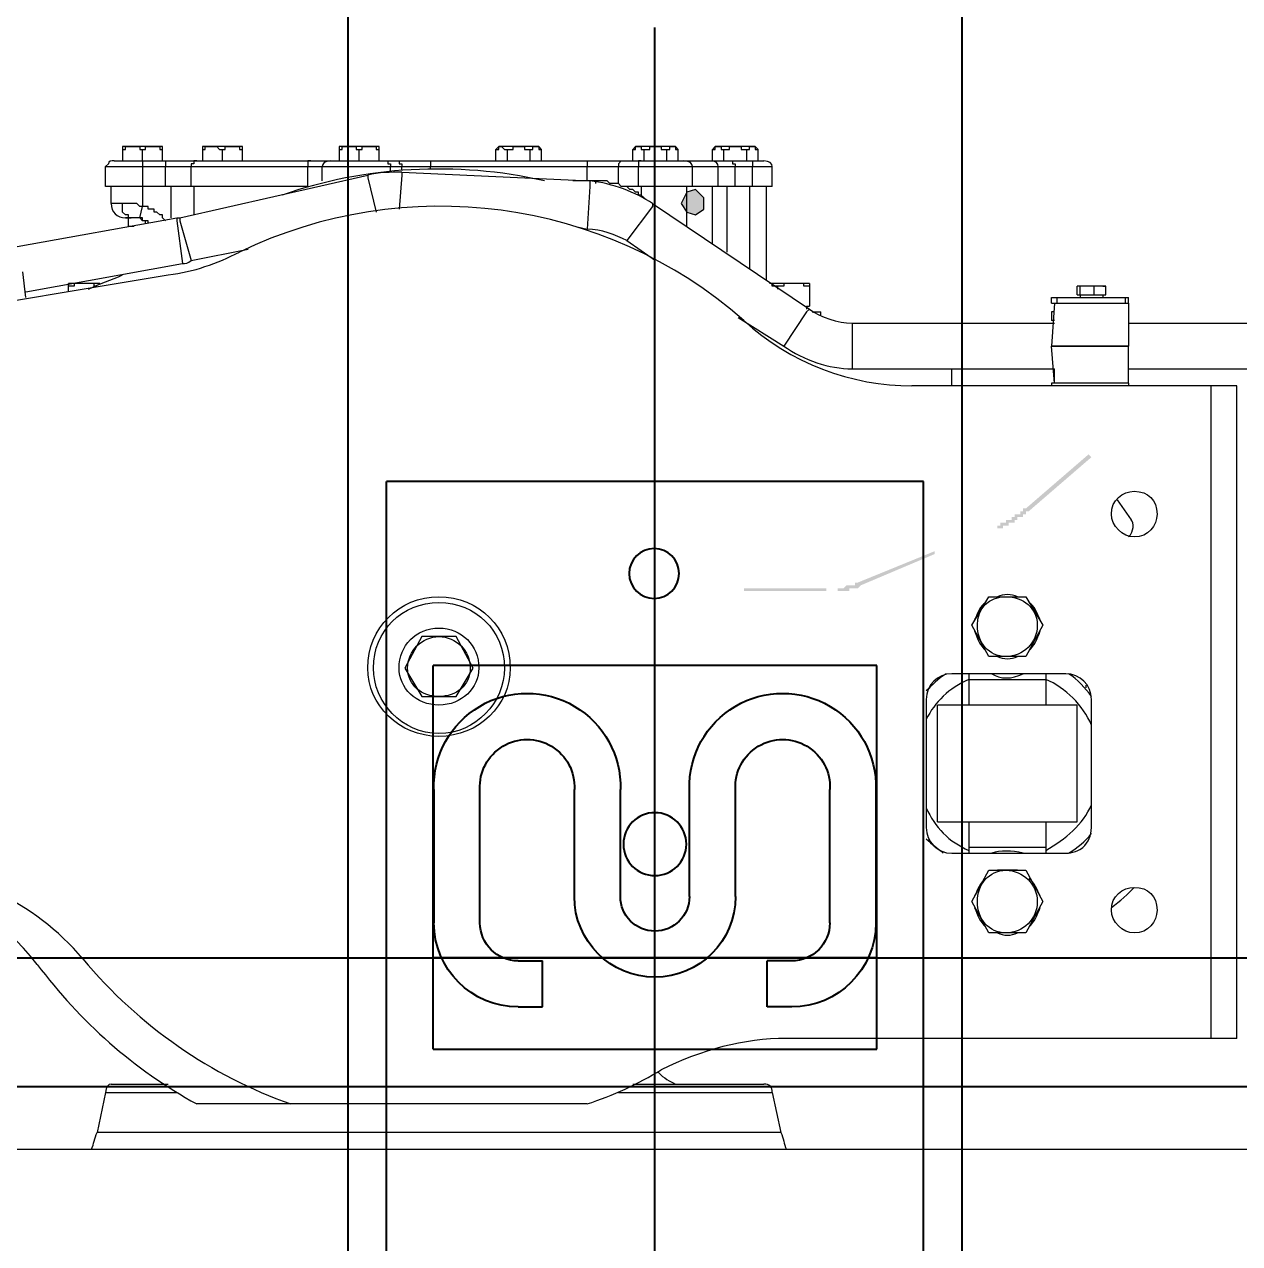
# Model space of a CAD drawing. Header units: millimetres. Extents: x 25083 to 52777, y 24772 to 45779.
# Drawn here: x 39276.5 to 39434.8, y 33965.5 to 34124.4 of the extents above; entities that cross this region are included whole.
import ezdxf

# ---------------------------------------------------------------- set-up
doc = ezdxf.new("R2010")
doc.units = ezdxf.units.MM
doc.styles.get("Standard").update_dxf_attribs({"font": ''})
doc.styles.get('Standard').set_extended_font_data('SimSun')
doc.dimstyles.new('ISO-25', dxfattribs={"dimtxt": 2.5, "dimasz": 2.5, "dimexe": 1.25, "dimexo": 0.625, "dimtad": 1, "dimtxsty": 'Standard', "dimcen": 2.5, "dimadec": 0, "dimazin": 0, "dimtfac": 1, "dimtmove": 0, "dimatfit": 3, "dimfxl": 1, "dimarcsym": 0})

# ---------------------------------------------------------------- blocks, each defined once
blk = doc.blocks.new('A$C6E4F4F8B')
for p, q in [((0, 70), (197.2, 70)), ((0, 70), (0, 0)), ((197.2, 70), (197.2, 0)), ((40.15, 63.8), (57.53, 63.8)), ((62.1, 63.92), (62.1, 6.08)), ((135.1, 63.92), (135.1, 6.08)), ((157.05, 63.8), (139.67, 63.8)), ((57.53, 57.8), (40.15, 57.8)), ((139.67, 57.8), (157.05, 57.8)), ((62.5, 52.83), (62.5, 49.63)), ((68.5, 52.83), (68.5, 49.63)), ((128.7, 52.83), (128.7, 49.63)), ((134.7, 52.83), (134.7, 49.63)), ((68.5, 49.63), (62.5, 49.63)), ((128.7, 49.63), (134.7, 49.63)), ((54.12, 45.5), (40.15, 45.5)), ((143.08, 45.5), (157.05, 45.5)), ((54.12, 39.5), (40.15, 39.5)), ((143.08, 39.5), (157.05, 39.5)), ((54.12, 30.5), (40.15, 30.5)), ((143.08, 30.5), (157.05, 30.5)), ((54.12, 24.5), (40.15, 24.5)), ((143.08, 24.5), (157.05, 24.5)), ((62.5, 17.17), (62.5, 20.37)), ((68.5, 20.37), (62.5, 20.37)), ((68.5, 17.17), (68.5, 20.37)), ((128.7, 17.17), (128.7, 20.37)), ((128.7, 20.37), (134.7, 20.37)), ((134.7, 17.17), (134.7, 20.37)), ((57.53, 12.2), (40.15, 12.2)), ((139.67, 12.2), (157.05, 12.2)), ((40.15, 6.2), (57.53, 6.2)), ((157.05, 6.2), (139.67, 6.2)), ((0, 0), (197.2, 0))]:
    blk.add_line(p, q)
at = {"color": 1}
for p, q in [((64, 63.92), (24, 63.92)), ((24, 63.92), (24, 6.08)), ((74, 63.92), (24, 63.92)), ((24, 63.92), (24, 6.08)), ((123.2, 63.92), (173.2, 63.92)), ((133.2, 63.92), (173.2, 63.92)), ((173.2, 63.92), (173.2, 6.08)), ((173.2, 63.92), (173.2, 6.08)), ((64, 6.08), (24, 6.08)), ((74, 6.08), (24, 6.08)), ((123.2, 6.08), (173.2, 6.08)), ((133.2, 6.08), (173.2, 6.08))]:
    blk.add_line(p, q, dxfattribs=at)
at = {"color": 6, "ltscale": 15}
for p, q in [((74, 6.08), (74, 63.92)), ((123.2, 6.08), (123.2, 63.92))]:
    blk.add_line(p, q, dxfattribs=at)
for centre in [(47.28, 35), (47.28, 35), (149.92, 35), (149.92, 35)]:
    blk.add_circle(centre, 4.1, dxfattribs=at)
for centre in [(12, 34.89), (185.2, 34.89), (185.2, 34.89)]:
    blk.add_circle(centre, 3.25)
for centre, radius, start, end in [((39.79, 51.65), 12.16, 88.3056, 271.6944), ((57.53, 52.83), 10.97, 0, 90), ((139.67, 52.83), 10.97, 90, 180), ((157.41, 51.65), 12.16, 268.3056, 91.6944), ((39.8, 51.65), 6.16, 86.7014, 273.2986), ((57.53, 52.83), 4.97, 0, 90), ((139.67, 52.83), 4.97, 90, 180), ((157.4, 51.65), 6.16, 266.7014, 93.2986), ((54.12, 35), 4.5, 270, 90), ((143.08, 35), 4.5, 90, 270), ((39.79, 18.35), 12.16, 88.3056, 271.6944), ((157.41, 18.35), 12.16, 268.3056, 91.6944), ((39.8, 18.35), 6.16, 86.7014, 273.2986), ((157.4, 18.35), 6.16, 266.7014, 93.2986), ((57.53, 17.17), 10.97, 270, 0), ((57.53, 17.17), 4.97, 270, 0), ((139.67, 17.17), 10.97, 180, 270), ((139.67, 17.17), 4.97, 180, 270)]:
    blk.add_arc(centre, radius, start, end)
at = {"ltscale": 15}
for centre, start, end in [((54.12, 35), 270, 90), ((143.08, 35), 90, 270)]:
    blk.add_arc(centre, 10.5, start, end, dxfattribs=at)
blk = doc.blocks.new('*D925')
at = {"color": 0, "lineweight": -2}
for p, q in [((29677.86, 34881.66), (29677.86, 32448.29)), ((40733.02, 34757.65), (40733.02, 32448.29)), ((29680.36, 32449.54), (40730.52, 32449.54))]:
    blk.add_line(p, q, dxfattribs=at)
at = {"color": 0}
for points in [[(29680.36, 32449.96), (29680.36, 32449.13), (29677.86, 32449.54)], [(40730.52, 32449.13), (40730.52, 32449.96), (40733.02, 32449.54)]]:
    blk.add_solid(points, dxfattribs=at)
at = {"layer": 'DEFPOINTS', "color": 0}
for p in [(29677.86, 34882.29), (40733.02, 34758.27), (40733.02, 32449.54)]:
    blk.add_point(p, dxfattribs=at)
at = {"color": 0, "insert": (35205.44, 32451.63), "char_height": 2.5, "attachment_point": 5}
blk.add_mtext('11055,15', dxfattribs=at)
blk = doc.blocks.new('zw$D2F4')
h = blk.add_hatch(color=7)
h.dxf.hatch_style = 2
h.paths.add_polyline_path([(921.71, 128.86), (920.6, 128.12), (920.23, 127), (920.97, 125.89), (922.46, 125.89), (923.57, 127), (923.2, 128.12)])
h = blk.add_hatch(color=7)
h.dxf.hatch_style = 2
h.paths.add_polyline_path([(871.21, 120.69), (871.21, 109.92), (871.58, 109.92), (871.58, 120.69)])
h = blk.add_hatch(color=7)
h.dxf.hatch_style = 2
h.paths.add_polyline_path([(871.21, 108.44), (871.21, 107.69), (871.21, 106.95), (871.58, 106.95), (871.58, 105.84), (871.95, 105.47), (872.32, 105.84), (872.32, 106.21), (871.95, 106.21), (871.95, 107.32), (871.58, 107.69), (871.58, 108.44)])
h = blk.add_hatch(color=7)
h.dxf.hatch_style = 2
h.paths.add_polyline_path([(871.95, 105.47), (876.04, 95.81), (876.41, 95.81), (872.32, 105.84)])
h = blk.add_hatch(color=7)
h.dxf.hatch_style = 2
h.paths.add_polyline_path([(879.38, 87.64), (879.38, 86.9), (879.75, 86.9), (879.75, 86.16), (880.12, 86.16), (880.12, 85.41), (880.49, 85.41), (880.49, 85.04), (880.86, 85.04), (880.86, 84.3), (881.23, 84.3), (881.23, 83.93), (881.61, 83.93), (881.61, 83.56), (881.98, 83.93), (881.98, 84.3), (881.61, 84.3), (881.61, 84.67), (881.23, 84.67), (881.23, 85.41), (880.86, 85.41), (880.86, 85.78), (880.49, 85.78), (880.49, 86.53), (880.12, 86.53), (880.12, 87.27), (879.75, 87.27), (879.75, 87.64)])
h = blk.add_hatch(color=7)
h.dxf.hatch_style = 2
h.paths.add_polyline_path([(881.61, 83.56), (888.66, 75.39), (889.03, 75.76), (881.98, 83.93)])
at = {"color": 7, "lineweight": 5}
for points in [[(798.42, 8.54), (798.42, 312.31)], [(901.66, 260.32), (912.43, 195.71)], [(909.46, 214.27), (912.8, 214.65)], [(916.14, 215.39), (919.86, 194.59)], [(910.2, 214.27), (913.91, 193.85)], [(910.2, 208.7), (911.31, 208.7)], [(911.31, 206.85), (911.31, 207.96), (910.94, 207.96), (910.94, 208.7)], [(911.31, 204.62), (911.31, 208.7)], [(910.94, 204.99), (910.94, 205.36), (911.31, 205.36), (911.31, 206.85)], [(805.85, 203.88), (800.65, 204.99)], [(800.65, 115.86), (800.65, 204.99)], [(805.85, 203.88), (805.85, 194.59)], [(923.94, 203.88), (926.54, 203.88)], [(923.94, 177.51), (923.94, 203.88)], [(926.54, 203.88), (926.54, 116.98)], [(806.96, 203.13), (806.96, 195.71)], [(921.71, 203.13), (923.94, 203.13)], [(921.71, 201.65), (921.71, 203.13)], [(927.28, 202.76), (927.28, 118.09)], [(918.74, 200.53), (918.74, 200.91)], [(918.74, 200.91), (919.86, 200.91)], [(918.74, 200.16), (918.74, 200.91)], [(919.86, 200.91), (920.23, 200.91), (920.23, 201.28), (920.6, 201.65), (921.71, 201.65)], [(919.86, 200.53), (919.86, 201.28)], [(919.86, 201.28), (919.86, 200.91)], [(919.86, 201.28), (919.86, 200.91)], [(919.86, 199.42), (919.86, 200.53)], [(921.34, 199.05), (921.34, 199.42), (921.71, 199.79), (921.71, 201.65)], [(929.14, 201.65), (927.28, 201.65)], [(928.77, 201.65), (928.77, 201.28), (929.14, 201.28), (929.14, 200.53)], [(929.14, 200.53), (929.14, 199.42), (928.77, 199.42), (928.77, 199.05)], [(929.14, 196.45), (929.14, 201.65)], [(919.11, 198.31), (919.48, 198.31), (919.48, 199.05), (919.86, 199.05), (919.86, 199.42)], [(919.48, 196.08), (919.86, 196.45), (920.23, 196.45), (920.23, 196.82), (920.6, 197.19), (920.6, 197.56), (920.97, 197.56), (920.97, 198.31), (921.34, 198.31), (921.34, 198.68), (921.34, 199.05)], [(919.86, 199.42), (921.34, 199.05)], [(927.28, 199.05), (921.34, 199.05)], [(927.28, 199.05), (928.77, 199.05)], [(928.77, 199.05), (928.77, 198.68), (929.14, 198.68), (929.14, 197.56)], [(929.14, 197.56), (929.14, 196.82), (928.77, 196.82), (928.77, 196.45)], [(923.94, 196.08), (926.54, 196.08)], [(927.28, 196.08), (926.54, 196.08)], [(927.28, 196.45), (929.14, 196.45)], [(919.48, 194.59), (913.91, 193.85)], [(919.48, 194.22), (914.29, 192.74)], [(919.86, 194.59), (919.48, 194.59)], [(919.86, 194.22), (919.48, 194.22)], [(919.86, 195.33), (923.94, 195.33)], [(919.86, 194.22), (925.43, 169.71)], [(914.29, 192.74), (915.77, 185.31)], [(923.94, 192.36), (920.23, 192.36)], [(923.94, 192.74), (926.54, 192.74)], [(927.28, 191.99), (927.28, 192.36), (926.91, 192.36), (926.91, 192.74), (926.54, 192.74)], [(804.36, 141.12), (804.36, 191.99)], [(929.14, 191.25), (927.28, 191.25)], [(928.77, 191.25), (928.77, 190.88), (929.14, 190.88), (929.14, 190.14)], [(929.14, 186.05), (929.14, 191.25)], [(929.14, 190.14), (929.14, 189.39), (928.77, 189.02), (928.77, 188.65)], [(927.28, 188.65), (928.77, 188.65)], [(928.77, 188.65), (928.77, 188.28), (929.14, 188.28), (929.14, 187.54)], [(929.14, 187.54), (929.14, 186.42), (928.77, 186.42), (928.77, 186.05)], [(927.28, 186.05), (929.14, 186.05)], [(923.94, 177.51), (926.54, 177.51)], [(927.28, 177.14), (927.28, 177.51), (926.54, 177.51)], [(924.68, 175.65), (926.54, 175.65)], [(929.14, 173.42), (927.28, 173.42)], [(928.77, 173.42), (928.77, 173.05), (929.14, 173.05), (929.14, 172.31)], [(929.14, 168.23), (929.14, 173.42)], [(929.14, 172.31), (929.14, 171.2), (928.77, 171.2), (928.77, 170.83)], [(927.28, 170.83), (928.77, 170.83)], [(928.77, 170.83), (928.77, 170.45), (929.14, 170.45), (929.14, 169.34)], [(925.06, 169.71), (920.6, 168.6)], [(925.43, 169.71), (925.06, 169.71)], [(929.14, 169.34), (929.14, 168.6), (928.77, 168.6), (928.77, 168.23)], [(927.28, 167.48), (927.28, 167.11), (926.91, 167.11), (926.91, 166.74), (926.54, 166.74)], [(927.28, 168.23), (929.14, 168.23)], [(925.43, 165.25), (920.97, 165.63)], [(925.8, 166.74), (926.54, 166.74)], [(927.28, 166), (927.28, 165.63), (926.91, 165.63), (926.91, 165.25), (926.54, 165.25)], [(861.18, 164.88), (857.47, 162.66)], [(865.27, 162.66), (861.18, 164.88)], [(925.8, 165.25), (924.68, 140.75)], [(925.8, 165.25), (925.43, 165.25)], [(926.17, 165.25), (926.54, 165.25)], [(857.47, 162.66), (857.47, 158.2)], [(865.27, 158.2), (865.27, 162.66)], [(926.17, 161.54), (926.54, 161.54)], [(927.28, 161.54), (926.54, 161.54)], [(857.47, 158.2), (861.18, 155.97)], [(861.18, 155.97), (865.27, 158.2)], [(927.28, 153), (928.77, 153)], [(928.77, 153), (928.77, 152.63), (929.14, 152.63), (929.14, 152.26)], [(928.77, 153), (929.14, 152.63)], [(929.14, 147.43), (929.14, 152.63)], [(927.28, 151.51), (928.77, 151.51)], [(929.14, 152.26), (928.77, 151.89), (928.77, 151.51)], [(928.77, 151.51), (928.77, 150.77), (929.14, 150.77), (929.14, 150.03)], [(929.14, 150.03), (929.14, 149.29), (928.77, 149.29), (928.77, 148.54)], [(927.28, 148.54), (928.77, 148.54)], [(928.77, 148.54), (928.77, 148.17), (929.14, 148.17), (929.14, 147.8)], [(929.14, 147.8), (929.14, 147.43), (928.77, 147.43), (928.77, 147.06)], [(927.28, 147.06), (928.77, 147.06)], [(928.77, 147.06), (929.14, 147.43)], [(918.74, 142.6), (918.37, 141.12)], [(924.68, 140), (924.68, 142.97)], [(927.28, 141.49), (927.28, 141.12), (926.54, 141.12)], [(923.94, 140.75), (918.37, 141.12)], [(922.46, 133.69), (922.83, 134.06), (922.83, 134.43), (923.2, 134.43), (923.2, 134.8), (923.57, 135.17), (923.57, 135.55), (923.94, 135.92), (923.94, 136.66), (924.31, 137.03), (924.31, 138.15), (924.68, 138.52), (924.68, 138.89), (924.68, 139.26), (924.68, 140)], [(924.68, 140.75), (923.94, 140.75)], [(924.31, 140), (924.68, 140)], [(924.68, 141.12), (926.54, 141.12)], [(805.85, 137.03), (805.85, 116.98)], [(924.31, 137.03), (926.54, 137.03)], [(927.28, 136.66), (926.91, 137.03), (926.54, 137.03)], [(806.96, 135.17), (806.96, 118.09)], [(916.89, 135.92), (914.29, 132.2)], [(921.34, 132.58), (916.89, 135.92)], [(923.94, 116.98), (923.94, 136.29)], [(927.28, 135.17), (928.77, 135.17)], [(928.77, 135.17), (928.77, 134.8), (929.14, 134.8), (929.14, 134.43)], [(928.77, 135.17), (929.14, 134.8)], [(923.94, 134.06), (922.83, 134.06)], [(923.94, 134.43), (926.54, 134.43)], [(927.28, 134.06), (927.28, 134.43), (926.54, 134.43)], [(927.28, 133.69), (928.77, 133.69)], [(929.14, 134.43), (929.14, 134.06), (928.77, 134.06), (928.77, 133.69)], [(928.77, 133.69), (928.77, 132.95), (929.14, 132.95), (929.14, 132.2)], [(929.14, 129.6), (929.14, 134.8)], [(921.71, 132.58), (907.97, 112.15)], [(921.71, 132.58), (921.34, 132.58)], [(929.14, 132.2), (929.14, 131.46), (928.77, 131.46), (928.77, 130.72)], [(927.28, 130.72), (928.77, 130.72)], [(928.77, 130.72), (928.77, 130.35), (929.14, 130.35), (929.14, 129.98)], [(927.28, 129.23), (928.77, 129.23)], [(929.14, 129.98), (929.14, 129.6), (928.77, 129.6), (928.77, 129.23)], [(928.77, 129.23), (929.14, 129.6)], [(918.74, 128.12), (923.94, 128.12)], [(923.94, 127.38), (926.54, 127.38)], [(916.51, 124.78), (923.94, 124.78)], [(923.94, 124.03), (926.54, 124.03)], [(927.28, 124.78), (928.77, 124.78)], [(928.77, 124.78), (928.77, 124.41), (929.14, 124.41), (929.14, 124.03)], [(928.77, 124.78), (929.14, 124.41)], [(929.14, 124.03), (929.14, 123.66), (928.77, 123.66), (928.77, 123.29)], [(929.14, 119.21), (929.14, 124.41)], [(923.94, 122.92), (915.4, 122.92)], [(927.28, 122.55), (927.28, 122.18), (926.91, 122.18), (926.91, 121.81), (926.54, 121.81)], [(927.28, 123.29), (928.77, 123.29)], [(928.77, 123.29), (928.77, 122.55), (929.14, 122.55), (929.14, 121.81)], [(906.86, 121.43), (903.15, 115.49)], [(923.94, 121.81), (926.54, 121.81)], [(929.14, 121.81), (929.14, 121.06), (928.77, 121.06), (928.77, 120.32)], [(923.94, 119.95), (913.17, 119.95)], [(923.94, 119.58), (926.54, 119.58)], [(927.28, 119.95), (927.28, 119.58), (926.54, 119.58)], [(927.28, 120.32), (928.77, 120.32)], [(928.77, 120.32), (928.77, 119.95), (929.14, 119.95), (929.14, 119.58)], [(929.14, 119.58), (929.14, 119.21), (928.77, 119.21), (928.77, 118.83)], [(928.77, 118.83), (929.14, 119.21)], [(911.69, 117.72), (923.94, 117.72)], [(927.28, 118.83), (928.77, 118.83)], [(805.85, 116.98), (800.65, 115.86)], [(910.57, 116.24), (910.94, 116.24)], [(910.94, 116.24), (910.94, 116.98), (911.31, 116.98)], [(911.31, 114.01), (911.31, 115.49), (910.94, 115.49), (910.94, 116.24)], [(911.31, 112.15), (911.31, 117.35)], [(923.94, 116.98), (926.54, 116.98)], [(812.9, 56.45), (812.9, 115.12)], [(907.6, 112.52), (903.15, 115.49)], [(910.94, 112.15), (910.94, 112.89), (911.31, 112.89), (911.31, 114.01)], [(907.97, 112.15), (907.6, 112.52)], [(907.6, 111.78), (907.6, 110.66)], [(908.34, 112.52), (907.97, 112.52)], [(908.34, 112.52), (908.34, 112.15)], [(911.31, 112.15), (908.34, 112.15)], [(907.23, 110.66), (907.6, 110.66)], [(905.74, 106.58), (900.17, 106.58)], [(900.17, 106.58), (900.17, 80.21)], [(906.12, 106.58), (905.74, 106.58)], [(906.12, 106.58), (906.12, 80.21)], [(897.95, 56.45), (897.95, 98.78)], [(838.53, 96.55), (838.9, 96.55)], [(857.1, 96.92), (840.39, 96.92)], [(841.13, 95.44), (856.35, 95.44)], [(841.13, 95.44), (841.13, 77.24)], [(856.35, 77.24), (856.35, 95.44)], [(837.04, 93.58), (837.04, 78.73)], [(860.44, 78.73), (860.44, 93.58)], [(897.95, 93.58), (900.17, 93.58)], [(826.65, 88.75), (830.73, 90.98)], [(830.73, 90.98), (834.82, 88.75)], [(841.13, 91.35), (837.04, 91.35)], [(837.79, 81.33), (837.79, 91.35)], [(860.44, 91.35), (856.35, 91.35)], [(859.7, 91.35), (859.7, 81.33)], [(862.67, 88.75), (866.75, 90.98)], [(866.75, 90.98), (870.47, 88.75)], [(826.65, 83.93), (826.65, 88.75)], [(834.82, 88.75), (834.82, 83.93)], [(862.67, 83.93), (862.67, 88.75)], [(870.47, 88.75), (870.47, 83.93)], [(830.73, 81.7), (826.65, 83.93)], [(834.82, 83.93), (830.73, 81.7)], [(866.75, 81.7), (862.67, 83.93)], [(870.47, 83.93), (866.75, 81.7)], [(841.13, 81.33), (837.04, 81.33)], [(860.44, 81.33), (856.35, 81.33)], [(898.32, 80.58), (897.95, 80.58)], [(898.32, 80.21), (903.15, 80.58)], [(898.32, 70.56), (898.32, 80.58)], [(898.32, 80.21), (900.17, 80.21)], [(908.72, 80.21), (903.15, 80.58)], [(903.15, 80.58), (903.15, 70.56)], [(903.15, 70.56), (903.15, 80.58)], [(907.6, 80.58), (906.49, 80.58)], [(906.49, 80.21), (906.49, 80.58)], [(907.6, 80.21), (907.6, 80.58)], [(908.72, 80.58), (909.46, 80.58)], [(908.72, 80.58), (908.72, 80.21)], [(908.72, 80.21), (908.72, 79.84)], [(908.72, 79.84), (909.46, 79.84)], [(908.72, 79.84), (908.72, 70.93)], [(909.46, 80.58), (909.46, 70.56)], [(841.13, 77.24), (856.35, 77.24)], [(909.83, 76.87), (909.46, 76.87)], [(909.83, 77.24), (910.94, 77.24)], [(909.83, 77.24), (909.83, 75.01)], [(909.83, 76.87), (910.94, 76.87)], [(910.94, 76.13), (910.94, 77.24)], [(910.94, 76.87), (910.94, 77.24)], [(910.94, 76.13), (910.94, 76.87)], [(840.39, 75.39), (857.1, 75.39)], [(858.95, 76.13), (858.58, 76.13)], [(909.83, 75.01), (910.94, 75.01)], [(909.83, 75.01), (909.83, 73.53)], [(910.94, 73.9), (910.94, 76.13)], [(910.94, 75.01), (910.94, 76.13)], [(910.94, 74.27), (910.94, 75.01)], [(909.83, 73.9), (909.46, 73.9)], [(909.83, 73.53), (910.94, 73.53)], [(910.94, 73.9), (910.94, 74.27)], [(910.94, 73.53), (910.94, 74.27)], [(910.94, 73.9), (910.94, 73.53)], [(910.94, 73.9), (910.94, 73.53)], [(883.09, 72.04), (880.49, 70.19)], [(898.32, 70.56), (897.95, 70.56)], [(898.32, 70.56), (900.17, 70.56)], [(898.32, 70.56), (903.15, 70.56)], [(900.17, 70.56), (900.17, 34.91)], [(908.72, 70.56), (903.15, 70.56)], [(906.12, 70.56), (906.12, 34.91)], [(907.6, 70.56), (906.49, 70.56)], [(908.72, 70.93), (908.72, 70.56)], [(908.72, 70.93), (909.46, 70.93)], [(908.72, 70.56), (909.46, 70.56)], [(812.9, 59.79), (897.95, 59.79)], [(812.9, 56.45), (897.95, 56.45)]]:
    blk.add_lwpolyline(points, dxfattribs=at)
at = {"color": 7, "lineweight": 0}
blk.add_lwpolyline([(919.11, 198.68), (919.48, 198.68), (919.48, 199.05), (919.86, 199.42), (919.86, 200.91)], dxfattribs=at)
blk.add_lwpolyline([(921.71, 128.86), (920.6, 128.12), (920.23, 127), (920.97, 125.89), (922.46, 125.89), (923.57, 127), (923.2, 128.12)], close=True, dxfattribs=at)
at = {"color": 7, "lineweight": 5}
for points in [[(823.3, 206.85), (830.73, 213.16), (835.19, 222.44), (835.19, 232.47)], [(822.56, 212.79), (828.5, 217.25), (832.22, 223.93), (832.96, 230.99)], [(822.56, 212.79), (815.13, 207.22), (808.82, 200.16), (804.36, 191.99)], [(823.3, 206.85), (814.39, 199.42), (808.08, 190.14), (804.36, 179.74)], [(798.42, 205.73), (799.16, 205.36), (799.91, 205.36), (800.65, 204.99)], [(910.57, 206.1), (911.31, 204.62), (911.69, 203.13), (912.43, 201.65)], [(806.96, 203.13), (806.96, 203.5), (806.59, 203.88), (805.85, 203.88)], [(926.91, 203.5), (926.91, 203.5), (926.54, 203.88), (926.54, 203.88)], [(927.28, 202.76), (927.28, 203.13), (927.28, 203.5), (926.91, 203.5)], [(921.71, 203.13), (920.6, 203.13), (919.86, 202.39), (919.86, 201.28)], [(919.86, 200.91), (919.86, 200.91), (919.86, 200.91), (919.86, 200.91)], [(919.86, 200.91), (919.86, 200.91), (919.86, 200.53), (919.86, 200.53)], [(912.43, 195.71), (912.8, 192.36), (913.91, 189.39), (915.4, 186.42)], [(919.86, 194.59), (919.86, 194.59), (919.86, 194.22), (919.86, 194.22)], [(913.91, 193.85), (913.91, 193.48), (913.91, 193.11), (914.29, 192.74)], [(906.49, 120.69), (922.46, 138.89), (925.8, 164.88), (915.4, 186.42)], [(924.68, 146.69), (927.28, 158.2), (926.54, 170.08), (922.83, 180.85)], [(927.28, 174.54), (927.28, 175.28), (926.91, 175.65), (926.54, 175.65)], [(925.8, 165.25), (925.8, 166.74), (925.8, 168.23), (925.43, 169.71)], [(804.36, 141.12), (805.48, 137.77), (806.96, 134.43), (808.82, 131.46)], [(916.89, 135.92), (917.63, 137.4), (918.37, 139.26), (918.37, 141.12)], [(921.71, 132.58), (923.2, 134.8), (924.31, 137.77), (924.68, 140.75)], [(808.45, 131.83), (807.71, 131.09), (807.33, 130.35), (806.96, 129.6)], [(812.9, 115.12), (812.9, 120.69), (811.42, 126.26), (808.82, 131.46)], [(926.54, 127.38), (926.91, 127.38), (927.28, 127.75), (927.28, 128.49)], [(926.54, 124.03), (926.91, 124.03), (927.28, 124.41), (927.28, 124.78)], [(906.49, 120.69), (900.92, 114.75), (897.95, 106.58), (897.95, 98.78)], [(805.85, 116.98), (806.59, 116.98), (806.96, 117.35), (806.96, 118.09)], [(926.54, 116.98), (926.91, 116.98), (927.28, 117.35), (927.28, 118.09)], [(800.65, 115.86), (799.91, 115.49), (799.16, 115.49), (798.42, 115.12)], [(903.15, 115.49), (901.29, 112.89), (900.17, 109.55), (900.17, 106.58)], [(907.97, 112.15), (906.86, 110.66), (906.12, 108.44), (906.12, 106.58)], [(838.9, 96.92), (838.16, 96.18), (837.79, 95.44), (837.04, 94.7)], [(840.39, 96.92), (838.53, 96.92), (837.04, 95.44), (837.04, 93.58)], [(842.98, 96.92), (840.39, 95.81), (838.53, 93.95), (837.41, 91.35)], [(859.7, 91.35), (858.58, 93.95), (856.73, 95.81), (854.5, 96.92)], [(860.44, 93.58), (860.44, 95.44), (858.95, 96.92), (857.1, 96.92)], [(860.44, 94.33), (859.7, 95.44), (858.95, 96.18), (858.21, 96.92)], [(829.99, 90.61), (828.87, 90.24), (828.13, 89.87), (827.39, 89.13)], [(833.7, 89.13), (833.33, 89.87), (832.22, 90.24), (831.47, 90.61)], [(866.01, 90.61), (864.9, 90.24), (864.15, 89.87), (863.41, 89.13)], [(869.72, 89.13), (869.35, 89.87), (868.24, 90.24), (867.49, 90.61)], [(826.65, 87.64), (826.27, 86.9), (826.27, 85.78), (826.65, 85.04)], [(834.82, 85.04), (834.82, 85.78), (834.82, 86.9), (834.82, 87.64)], [(837.04, 84.3), (837.41, 85.78), (837.41, 87.27), (837.04, 88.38)], [(860.44, 88.38), (859.7, 87.27), (859.7, 85.78), (860.44, 84.3)], [(862.67, 87.64), (862.3, 86.9), (862.3, 85.78), (862.67, 85.04)], [(870.47, 85.04), (870.84, 85.78), (870.84, 86.9), (870.47, 87.64)], [(827.39, 83.56), (828.13, 82.81), (828.87, 82.44), (829.99, 82.07)], [(831.47, 82.07), (832.22, 82.44), (833.33, 82.81), (833.7, 83.56)], [(863.41, 83.56), (864.15, 82.81), (864.9, 82.44), (866.01, 82.07)], [(867.49, 82.07), (868.24, 82.44), (869.35, 82.81), (869.72, 83.56)], [(837.41, 81.33), (838.9, 78.73), (840.76, 76.5), (843.36, 75.39)], [(853.75, 75.39), (856.35, 76.5), (858.58, 78.73), (859.7, 81.33)], [(837.04, 78.73), (837.04, 77.99), (837.41, 76.87), (837.79, 76.5)], [(837.04, 78.36), (837.79, 77.24), (838.53, 76.13), (839.64, 75.39)], [(857.1, 75.39), (858.95, 75.39), (860.44, 76.87), (860.44, 78.73)], [(857.47, 75.39), (858.58, 76.13), (859.7, 77.24), (860.44, 78.36)], [(837.79, 76.5), (838.53, 75.76), (839.27, 75.39), (840.39, 75.39)], [(829.99, 72.79), (830.73, 71.67), (831.84, 70.56), (832.59, 69.82)], [(878.26, 70.56), (879.01, 69.82), (880.12, 69.82), (880.49, 70.19)]]:
    blk.add_open_spline(points, degree=3, dxfattribs=at)
for points in [[(861.18, 169.71), (856.35, 169.71), (852.27, 165.63), (852.27, 160.43), (852.27, 155.23), (856.35, 151.14), (861.18, 151.14), (866.38, 151.14), (870.47, 155.23), (870.47, 160.43), (870.47, 165.63), (866.38, 169.71), (861.18, 169.71)], [(861.18, 168.97), (856.73, 168.97), (852.64, 165.25), (852.64, 160.43), (852.64, 155.6), (856.73, 151.89), (861.18, 151.89), (866.01, 151.89), (869.72, 155.6), (869.72, 160.43), (869.72, 165.25), (866.01, 168.97), (861.18, 168.97)], [(861.18, 165.63), (858.58, 165.63), (856.35, 163.4), (856.35, 160.43), (856.35, 157.46), (858.58, 155.23), (861.18, 155.23), (864.15, 155.23), (866.38, 157.46), (866.38, 160.43), (866.38, 163.4), (864.15, 165.63), (861.18, 165.63)], [(861.18, 164.51), (858.95, 164.51), (857.47, 162.66), (857.47, 160.43), (857.47, 158.2), (858.95, 156.34), (861.18, 156.34), (863.41, 156.34), (865.27, 158.2), (865.27, 160.43), (865.27, 162.66), (863.41, 164.51), (861.18, 164.51)], [(830.73, 90.24), (828.5, 90.24), (826.65, 88.75), (826.65, 86.53), (826.65, 84.3), (828.5, 82.44), (830.73, 82.44), (832.96, 82.44), (834.82, 84.3), (834.82, 86.53), (834.82, 88.75), (832.96, 90.24), (830.73, 90.24)], [(866.75, 90.24), (864.52, 90.24), (862.67, 88.75), (862.67, 86.53), (862.67, 84.3), (864.52, 82.44), (866.75, 82.44), (868.98, 82.44), (870.47, 84.3), (870.47, 86.53), (870.47, 88.75), (868.98, 90.24), (866.75, 90.24)], [(829.62, 72.79), (828.13, 72.79), (826.65, 71.3), (826.65, 69.82), (826.65, 67.96), (828.13, 66.84), (829.62, 66.84), (831.47, 66.84), (832.59, 67.96), (832.59, 69.82), (832.59, 71.3), (831.47, 72.79), (829.62, 72.79)], [(881.23, 72.79), (879.75, 72.79), (878.26, 71.3), (878.26, 69.82), (878.26, 67.96), (879.75, 66.84), (881.23, 66.84), (883.09, 66.84), (884.21, 67.96), (884.21, 69.82), (884.21, 71.3), (883.09, 72.79), (881.23, 72.79)]]:
    blk.add_open_spline(points, degree=3, knots=[0, 0, 0, 0, 1, 1, 1, 2, 2, 2, 3, 3, 3, 4, 4, 4, 4], dxfattribs=at)
blk = doc.blocks.new('zw$50CE')
blk.add_blockref('zw$D2F4', (22.01, 103.57))

msp = doc.modelspace()

# ---------------------------------------------------------------- linework, layer by layer
msp.add_line((39358.63, 33290.649), (39358.63, 34123.983))
at = {"ltscale": 15}
msp.add_line((29782.964, 34002.733), (40674.281, 34002.733), dxfattribs=at)
at = {"color": 1, "ltscale": 15}
msp.add_line((29782.964, 33985.983), (40674.281, 33985.983), dxfattribs=at)
at = {"ltscale": 15}
msp.add_lwpolyline([(39318.63, 33273.983), (39318.63, 34140.649), (39398.63, 34140.649), (39398.63, 33273.983)], close=True, dxfattribs=at)

# ---------------------------------------------------------------- block references
at = {"rotation": 90}
msp.add_blockref('zw$50CE', (39594.481, 33157.316), dxfattribs=at)
at = {"xscale": -1, "rotation": 269.9999999999999}
msp.add_blockref('A$C6E4F4F8B', (39323.63, 33867.633), dxfattribs=at)

# ---------------------------------------------------------------- dimensions: what is measured, and where the dimension line sits
dim = msp.add_linear_dim(base=(40733.0166, 32449.5434), p1=(29677.8617, 34882.2868), p2=(40733.0166, 34758.2702), dimstyle='ISO-25')
dim.commit()
dim.dimension.update_dxf_attribs({"geometry": '*D925', "text_midpoint": (35205.4391, 32449.5434), "dimtype": 160})

doc.saveas('drawing.dxf')
